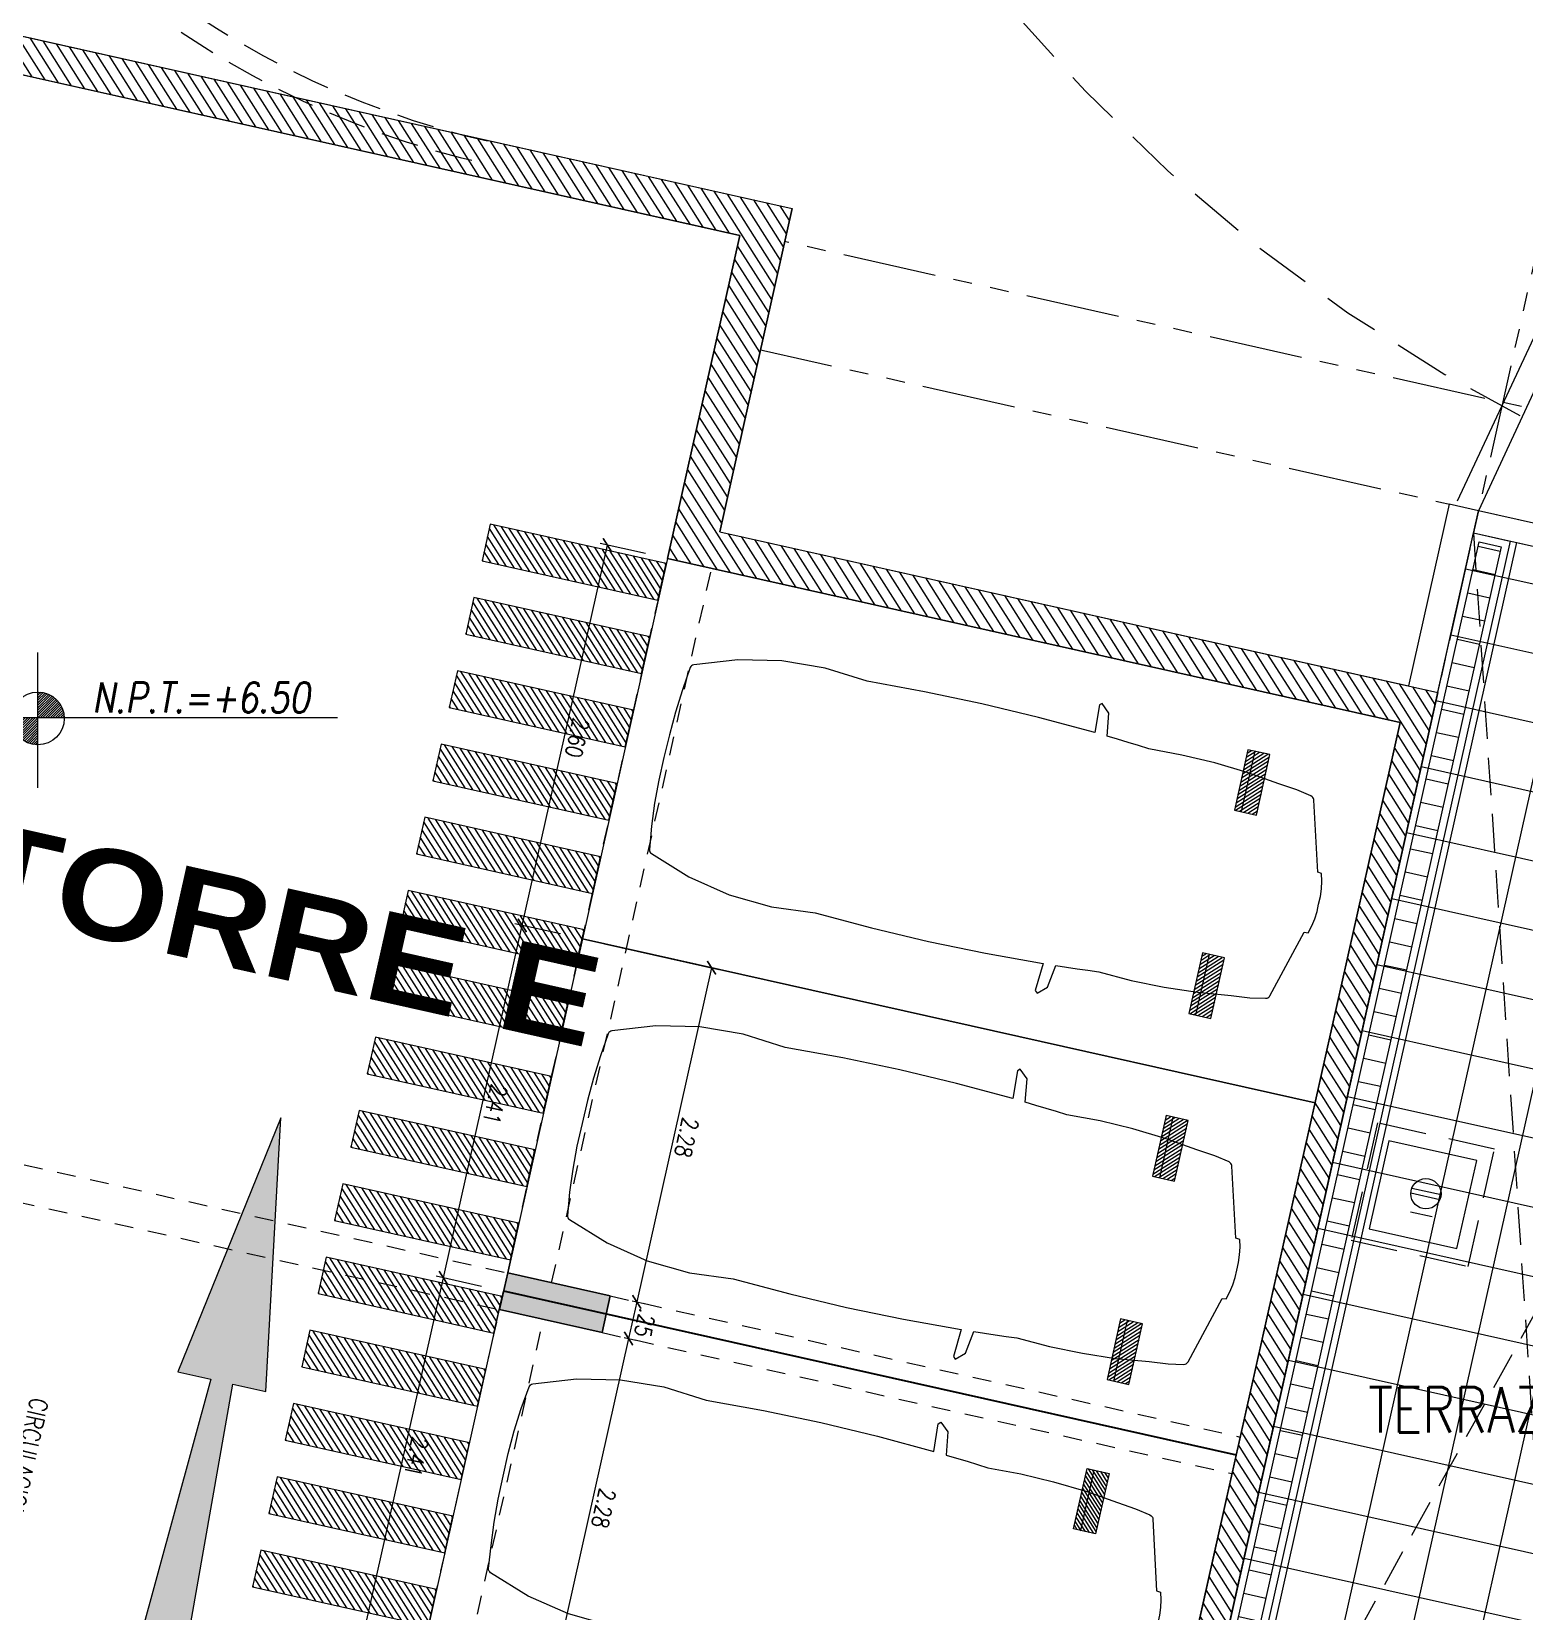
# Model space of a CAD drawing. Header units: millimetres. Extents: x 2471 to 2909, y 1327 to 1568.
# Drawn here: x 2614.51 to 2624.46, y 1508.15 to 1518.67 of the extents above; entities that cross this region are included whole.
import ezdxf
from ezdxf.enums import TextEntityAlignment as Align
from ezdxf.xclip import XClip

# ---------------------------------------------------------------- set-up
doc = ezdxf.new("R2010")
doc.units = ezdxf.units.MM
doc.header["$XCLIPFRAME"] = 2
doc.set_wipeout_variables(frame=1)
for name, pattern in [('ACAD_ISO07W100', [3, 0, -3]), ('CONTINUO', [0]), ('HIDDEN', [0.375, 0.25, -0.125]), ('HIDDEN2', [0.1875, 0.125, -0.0625]), ('PHANTOM', [2.5, 1.25, -0.25, 0.25, -0.25, 0.25, -0.25])]:
    doc.linetypes.add(name, pattern=pattern)
doc.layers.get('0').update_dxf_attribs({"color": 251, "lineweight": 9})
doc.layers.get('DEFPOINTS').update_dxf_attribs({"color": 251, "lineweight": 9})
for name, color, linetype, lineweight in [('A-COTAS INT', 251, 'Continuous', 13), ('A-EJES', 251, 'PHANTOM', 13), ('A-EST PLACAS', 251, 'Continuous', 13), ('A-ESTRUCTURA-HATCH', 251, 'Continuous', 13), ('A-ESTRUCTURA-MUROS', 251, 'Continuous', 13), ('A-ESTRUCTURA-VIGAS', 251, 'HIDDEN2', 13), ('A-HATCH', 251, 'Continuous', 13), ('A-MOBILIARIO', 251, 'Continuous', 13), ('A-MURO ALTO', 251, 'Continuous', 13), ('A-MURO BAJO', 251, 'Continuous', 13), ('A-MUROS', 251, 'Continuous', 13), ('A-PROYECCIONES', 251, 'HIDDEN', 13), ('A_50_TextoAmbiente', 251, 'Continuous', 13), ('A_50_TextoIndicaciones', 251, 'Continuous', 13), ('A_50_TextoSubtitulos', 251, 'Continuous', 13), ('CIRCULACION PEATONAL', 251, 'Continuous', 13), ('Cotas', 251, 'Continuous', 13)]:
    doc.layers.add(name, color=color, linetype=linetype, lineweight=lineweight)
doc.styles.add('R100-200', font='romans.shx', dxfattribs={"width": 0.8, "height": 0.3})
doc.styles.add('R140-200', font='ariblk.ttf', dxfattribs={"height": 0.5})
doc.styles.add('R80', font='romans.shx', dxfattribs={"width": 0.8, "oblique": 15, "height": 0.1})
doc.styles.add('R80-200', font='romans.shx', dxfattribs={"width": 0.8, "oblique": 10, "height": 0.2})
doc.styles.add('ROMANS', font='romans.shx', dxfattribs={"width": 0.8})
doc.dimstyles.new('COTA-75-I', dxfattribs={"dimtxt": 0.11, "dimasz": 0.075, "dimexe": 0.05, "dimexo": 0.15, "dimgap": 0.03, "dimtad": 1, "dimzin": 4, "dimdsep": 46, "dimtxsty": 'ROMANS', "dimblk": 'ARCHTICK', "dimcen": 0.09, "dimclrd": 7, "dimclre": 7, "dimclrt": 2, "dimadec": 0, "dimazin": 0, "dimtfac": 1.2, "dimtix": 1, "dimtmove": 2, "dimatfit": 3, "dimfxl": 0.05, "dimtolj": 1, "dimtzin": 4, "dimarcsym": 0})
pattern_1 = [(135, (197.29044, 7.665617), (-0.0141421356, -0.0141421356), [])]
pattern_2 = [(135, (197.38544, 7.665617), (-0.0141421356, -0.0141421356), [])]
pattern_3 = [(135, (197.28794, 7.665617), (-0.0141421356, -0.0141421356), [])]

# ---------------------------------------------------------------- blocks, each defined once
blk = doc.blocks.new('A$C64a6e5d1')
at = {"layer": 'A-EJES', "ltscale": 0.5}
for p, q in [((50.399, 147.057, 0), (46.524, 129.745, 0)), ((67.831, 133.932), (27.501, 142.96, 0)), ((67.139, 133.328, 0), (27.843, 142.125, 0))]:
    blk.add_line(p, q, dxfattribs=at)
blk = doc.blocks.new('EST P1')
at = {"layer": 'A-ESTRUCTURA-HATCH'}
h = blk.add_hatch(dxfattribs=at)
h.set_pattern_fill('ANSI31', color=256, scale=0.02)
h.set_pattern_definition([(45, (-226392.07709, -8188203.05961), (-0.04490128060535, 0.04490128060535), [])])
h.paths.add_polyline_path([(-3.61, 5.05), (-3.61, 4.85), (-44.785, 4.85), (-44.785, -0.15), (-46.99, -0.15), (-46.99, -11.15), (-3.61, -11.15), (-3.61, -11.4), (-47.24, -11.4), (-47.24, 0.15), (-45.035, 0.15), (-45.035, 5.05)])
h.paths.add_polyline_path([(5.876, 4.85), (5.876, 5.05), (35.53, 5.05), (35.53, 4.85)])
h.paths.add_polyline_path([(47.915, 5.05), (35.58, 5.05), (35.58, 4.85), (47.915, 4.85)])
h.paths.add_polyline_path([(51.865, 4.85), (53.376, 4.85), (53.376, 5.05), (51.865, 5.05)])
edge = h.paths.add_edge_path()
edge.add_arc((63.301, -0.15), 9.7, 360, 540)
edge.add_line((53.601, -0.15), (53.801, -0.15))
edge.add_arc((63.301, -0.15), 9.5, 0.9047, 180, ccw=False)
edge.add_line((72.799, 0), (70.351, 0))
edge.add_line((70.351, 0), (70.351, -0.15))
edge.add_line((70.351, -0.15), (73.001, -0.15))
edge = h.paths.add_edge_path()
edge.add_arc((63.301, -0.15), 3.3, 0.0009, 49.9947)
edge.add_line((65.422, 2.378), (65.422, -0.15))
edge.add_line((65.422, -0.15), (65.272, -0.15))
edge.add_line((65.272, -0.15), (65.272, 2.496))
edge.add_arc((63.301, -0.15), 3.3, 53.3166, 180)
edge.add_line((60.001, -0.15), (59.801, -0.15))
edge.add_arc((63.301, -0.15), 3.5, 2.4574, 179.9999, ccw=False)
edge.add_line((66.797, 0), (69.451, 0))
edge.add_line((69.451, 0), (69.451, -0.15))
edge.add_line((69.451, -0.15), (66.601, -0.15))
h.paths.add_polyline_path([(-3.56, -11.15), (35.53, -11.15), (35.53, -11.4), (-3.56, -11.4)])
h.paths.add_polyline_path([(35.58, -11.15), (71.88, -11.15), (71.88, -11.4), (35.58, -11.4)])
blk = doc.blocks.new('EST P2')
at = {"layer": 'A-ESTRUCTURA-HATCH'}
h = blk.add_hatch(dxfattribs=at)
h.set_pattern_fill('ANSI31', color=256, scale=0.02)
h.set_pattern_definition([(45, (-226392.07709, -8188163.05961), (-0.04490128060535, 0.04490128060535), [])])
h.paths.add_polyline_path([(-3.61, 5.05), (-3.61, 4.85), (-44.785, 4.85), (-44.785, -0.15), (-46.99, -0.15), (-46.99, -11.15), (-3.61, -11.15), (-3.61, -11.4), (-47.24, -11.4), (-47.24, 0.15), (-45.035, 0.15), (-45.035, 5.05)])
h.paths.add_polyline_path([(5.876, 4.85), (5.876, 5.05), (35.53, 5.05), (35.53, 4.85)])
h.paths.add_polyline_path([(35.58, -11.15), (71.88, -11.15), (71.88, -11.4), (35.58, -11.4)])
h.paths.add_polyline_path([(-3.56, -11.15), (35.53, -11.15), (35.53, -11.4), (-3.56, -11.4)])
edge = h.paths.add_edge_path()
edge.add_arc((63.301, -0.15), 9.7, 360, 540)
edge.add_line((53.601, -0.15), (53.801, -0.15))
edge.add_arc((63.301, -0.15), 9.5, 0, 180, ccw=False)
edge.add_line((72.801, -0.15), (73.001, -0.15))
h.paths.add_polyline_path([(47.915, 5.05), (35.58, 5.05), (35.58, 4.85), (47.915, 4.85)])
edge = h.paths.add_edge_path()
edge.add_arc((63.301, -0.15), 3.3, 0.0011, 49.9945)
edge.add_line((65.422, 2.378), (65.422, -0.15))
edge.add_line((65.422, -0.15), (65.272, -0.15))
edge.add_line((65.272, -0.15), (65.272, 2.496))
edge.add_arc((63.301, -0.15), 3.3, 53.3155, 179.9999)
edge.add_line((60.001, -0.15), (59.801, -0.15))
edge.add_arc((63.301, -0.15), 3.5, 0.001, 179.9999, ccw=False)
edge.add_line((66.801, -0.15), (66.601, -0.15))
edge.add_line((66.601, -0.15), (66.601, -0.15))
h.paths.add_polyline_path([(51.865, 4.85), (53.376, 4.85), (53.376, 5.05), (51.865, 5.05)])
h = blk.add_hatch(color=256, dxfattribs=at)
h.dxf.hatch_style = 1
h.paths.add_polyline_path([(1.925, -0.151), (-0.175, -0.151), (-0.175, 4.85), (-3.56, 4.85), (-3.56, 5.05), (3.775, 5.05), (3.775, 3.2), (3.625, 3.2), (3.625, 4.85), (-0.025, 4.85), (-0.025, 2.2), (3.775, 2.2), (3.775, 2.05), (-0.025, 2.05), (-0.025, 0), (1.925, 0)])
h.paths.add_polyline_path([(51.865, 5.05), (47.915, 5.05), (47.915, -0.15), (50.25, -0.15), (50.25, 0), (48.065, 0), (48.065, 2.05), (50.015, 2.05), (50.015, 2.2), (48.065, 2.2), (48.065, 4.85), (51.715, 4.85), (51.715, 1.9), (51.865, 1.9)])
h.paths.add_polyline_path([(71.63, -6.15), (71.88, -6.15), (71.88, -6.85), (71.63, -6.85)])
h.paths.add_polyline_path([(64.42, -6.15), (64.67, -6.15), (64.67, -6.85), (64.42, -6.85)])
h.paths.add_polyline_path([(57.21, -6.15), (57.46, -6.15), (57.46, -6.85), (57.21, -6.85)])
h.paths.add_polyline_path([(50, -6.15), (50.25, -6.15), (50.25, -6.85), (50, -6.85)])
h.paths.add_polyline_path([(42.79, -6.15), (43.04, -6.15), (43.04, -6.85), (42.79, -6.85)])
h.paths.add_polyline_path([(42.79, 0.55), (43.04, 0.55), (43.04, -0.15), (42.79, -0.15)])
h.paths.add_polyline_path([(35.58, -6.15), (35.83, -6.15), (35.83, -6.85), (35.58, -6.85)])
h.paths.add_polyline_path([(35.58, 0.55), (35.83, 0.55), (35.83, -0.15), (35.58, -0.15)])
h.paths.add_polyline_path([(35.28, -6.15), (35.53, -6.15), (35.53, -6.85), (35.28, -6.85)])
h.paths.add_polyline_path([(35.28, 0.55), (35.53, 0.55), (35.53, -0.15), (35.28, -0.15)])
h.paths.add_polyline_path([(30.28, -6.15), (30.53, -6.15), (30.53, -6.85), (30.28, -6.85)])
h.paths.add_polyline_path([(30.28, 0.55), (30.53, 0.55), (30.53, -0.15), (30.28, -0.15)])
h.paths.add_polyline_path([(23.07, -6.15), (23.32, -6.15), (23.32, -6.85), (23.07, -6.85)])
h.paths.add_polyline_path([(23.07, 0.55), (23.32, 0.55), (23.32, -0.15), (23.07, -0.15)])
h.paths.add_polyline_path([(18.07, -6.15), (18.32, -6.15), (18.32, -6.85), (18.07, -6.85)])
h.paths.add_polyline_path([(18.07, 0.55), (18.32, 0.55), (18.32, -0.15), (18.07, -0.15)])
h.paths.add_polyline_path([(10.86, -6.15), (11.11, -6.15), (11.11, -6.85), (10.86, -6.85)])
h.paths.add_polyline_path([(10.86, 0.55), (11.11, 0.55), (11.11, -0.15), (10.86, -0.15)])
h.paths.add_polyline_path([(3.65, -6.15), (3.9, -6.15), (3.9, -6.85), (3.65, -6.85)])
h.paths.add_polyline_path([(3.626, 0.55), (3.9, 0.55), (3.9, -0.15), (3.626, -0.15)])
h.paths.add_polyline_path([(-3.56, -6.15), (-3.31, -6.15), (-3.31, -6.85), (-3.56, -6.85)])
h.paths.add_polyline_path([(-3.56, 0.55), (-3.31, 0.55), (-3.31, -0.15), (-3.56, -0.15)])
h.paths.add_polyline_path([(-3.86, -6.15), (-3.61, -6.15), (-3.61, -6.85), (-3.86, -6.85)])
h.paths.add_polyline_path([(-3.86, 0.55), (-3.61, 0.55), (-3.61, -0.15), (-3.86, -0.15)])
h.paths.add_polyline_path([(-11.07, -6.15), (-10.82, -6.15), (-10.82, -6.85), (-11.07, -6.85)])
h.paths.add_polyline_path([(-11.07, 0.55), (-10.82, 0.55), (-10.82, -0.15), (-11.07, -0.15)])
h.paths.add_polyline_path([(-18.28, -6.15), (-18.03, -6.15), (-18.03, -6.85), (-18.28, -6.85)])
h.paths.add_polyline_path([(-18.28, 0.55), (-18.03, 0.55), (-18.03, -0.15), (-18.28, -0.15)])
h.paths.add_polyline_path([(-25.49, -6.15), (-25.24, -6.15), (-25.24, -6.85), (-25.49, -6.85)])
h.paths.add_polyline_path([(-25.49, 0.55), (-25.24, 0.55), (-25.24, -0.15), (-25.49, -0.15)])
h.paths.add_polyline_path([(-32.7, -6.15), (-32.45, -6.15), (-32.45, -6.85), (-32.7, -6.85)])
h.paths.add_polyline_path([(-32.7, 0.55), (-32.45, 0.55), (-32.45, -0.15), (-32.7, -0.15)])
h.paths.add_polyline_path([(-39.91, -6.15), (-39.66, -6.15), (-39.66, -6.85), (-39.91, -6.85)])
h.paths.add_polyline_path([(-39.91, 0.55), (-39.66, 0.55), (-39.66, -0.15), (-39.91, -0.15)])
at = {"layer": 'A-EST PLACAS'}
blk.add_lwpolyline([(-39.91, 0.55), (-39.66, 0.55), (-39.66, -0.15), (-39.91, -0.15)], close=True, dxfattribs=at)
at = {"layer": 'A-ESTRUCTURA-MUROS'}
blk.add_lwpolyline([(-3.61, 5.05), (-3.61, 4.85), (-44.785, 4.85), (-44.785, -0.15), (-46.99, -0.15), (-46.99, -11.15), (-3.61, -11.15), (-3.61, -11.4), (-47.24, -11.4), (-47.24, 0.15), (-45.035, 0.15), (-45.035, 5.05)], close=True, dxfattribs=at)
at = {"layer": 'A-ESTRUCTURA-VIGAS'}
for points in [[(-39.91, 0.55), (-39.91, 4.85)], [(-39.66, 0.55), (-39.66, 4.85)], [(-39.91, 0.15), (-44.785, 0.15)], [(-32.7, 0.15), (-39.66, 0.15)], [(-39.91, -0.15), (-44.785, -0.15)], [(-39.91, -6.15), (-39.91, -0.15)], [(-39.66, -6.15), (-39.66, -0.15)], [(-32.7, -0.15), (-39.66, -0.15)]]:
    blk.add_lwpolyline(points, dxfattribs=at)
blk.add_lwpolyline([(-46.99, -0.15), (-46.99, -0.15)], close=True, dxfattribs=at)
blk = doc.blocks.new('*U264')
at = {"layer": 'CIRCULACION PEATONAL'}
h = blk.add_hatch(dxfattribs=at)
h.set_pattern_fill('ANSI31', color=256, scale=0.3)
h.set_pattern_definition([(45, (98.750368, 0), (-0.0265165, 0.0265165), [])])
h.paths.add_polyline_path([(99.047, 0.228), (98.797, 0.228), (98.797, -0.972), (99.047, -0.972)])
h = blk.add_hatch(dxfattribs=at)
h.set_pattern_fill('ANSI31', color=256, scale=0.3)
h.set_pattern_definition([(45, (99.250368, 0), (-0.0265165, 0.0265165), [])])
h.paths.add_polyline_path([(99.547, 0.228), (99.297, 0.228), (99.297, -0.972), (99.547, -0.972)])
h = blk.add_hatch(dxfattribs=at)
h.set_pattern_fill('ANSI31', color=256, scale=0.3)
h.set_pattern_definition([(45, (99.750368, 0), (-0.0265165, 0.0265165), [])])
h.paths.add_polyline_path([(100.047, 0.228), (99.797, 0.228), (99.797, -0.972), (100.047, -0.972)])
h = blk.add_hatch(dxfattribs=at)
h.set_pattern_fill('ANSI31', color=256, scale=0.3)
h.set_pattern_definition([(45, (100.250368, 0), (-0.0265165, 0.0265165), [])])
h.paths.add_polyline_path([(100.547, 0.228), (100.297, 0.228), (100.297, -0.972), (100.547, -0.972)])
h = blk.add_hatch(dxfattribs=at)
h.set_pattern_fill('ANSI31', color=256, scale=0.3)
h.set_pattern_definition([(45, (100.750368, 0), (-0.0265165, 0.0265165), [])])
h.paths.add_polyline_path([(101.047, 0.228), (100.797, 0.228), (100.797, -0.972), (101.047, -0.972)])
h = blk.add_hatch(dxfattribs=at)
h.set_pattern_fill('ANSI31', color=256, scale=0.3)
h.set_pattern_definition([(45, (101.250368, 0), (-0.0265165, 0.0265165), [])])
h.paths.add_polyline_path([(101.547, 0.228), (101.297, 0.228), (101.297, -0.972), (101.547, -0.972)])
h = blk.add_hatch(dxfattribs=at)
h.set_pattern_fill('ANSI31', color=256, scale=0.3)
h.set_pattern_definition([(45, (101.750368, 0), (-0.0265165, 0.0265165), [])])
h.paths.add_polyline_path([(102.047, 0.228), (101.797, 0.228), (101.797, -0.972), (102.047, -0.972)])
h = blk.add_hatch(dxfattribs=at)
h.set_pattern_fill('ANSI31', color=256, scale=0.3)
h.set_pattern_definition([(45, (102.250368, 0), (-0.0265165, 0.0265165), [])])
h.paths.add_polyline_path([(102.547, 0.228), (102.297, 0.228), (102.297, -0.972), (102.547, -0.972)])
h = blk.add_hatch(dxfattribs=at)
h.set_pattern_fill('ANSI31', color=256, scale=0.3)
h.set_pattern_definition([(45, (102.750368, 0), (-0.0265165, 0.0265165), [])])
h.paths.add_polyline_path([(103.047, 0.228), (102.797, 0.228), (102.797, -0.972), (103.047, -0.972)])
h = blk.add_hatch(dxfattribs=at)
h.set_pattern_fill('ANSI31', color=256, scale=0.3)
h.set_pattern_definition([(45, (103.250368, 0), (-0.0265165, 0.0265165), [])])
h.paths.add_polyline_path([(103.547, 0.228), (103.297, 0.228), (103.297, -0.972), (103.547, -0.972)])
h = blk.add_hatch(dxfattribs=at)
h.set_pattern_fill('ANSI31', color=256, scale=0.3)
h.set_pattern_definition([(45, (103.750368, 0), (-0.0265165, 0.0265165), [])])
h.paths.add_polyline_path([(104.047, 0.228), (103.797, 0.228), (103.797, -0.972), (104.047, -0.972)])
h = blk.add_hatch(dxfattribs=at)
h.set_pattern_fill('ANSI31', color=256, scale=0.3)
h.set_pattern_definition([(45, (104.250368, 0), (-0.0265165, 0.0265165), [])])
h.paths.add_polyline_path([(104.547, 0.228), (104.297, 0.228), (104.297, -0.972), (104.547, -0.972)])
h = blk.add_hatch(dxfattribs=at)
h.set_pattern_fill('ANSI31', color=256, scale=0.3)
h.set_pattern_definition([(45, (104.750368, 0), (-0.0265165, 0.0265165), [])])
h.paths.add_polyline_path([(105.047, 0.228), (104.797, 0.228), (104.797, -0.972), (105.047, -0.972)])
h = blk.add_hatch(dxfattribs=at)
h.set_pattern_fill('ANSI31', color=256, scale=0.3)
h.set_pattern_definition([(45, (105.250368, 0), (-0.0265165, 0.0265165), [])])
h.paths.add_polyline_path([(105.547, 0.228), (105.297, 0.228), (105.297, -0.972), (105.547, -0.972)])
h = blk.add_hatch(dxfattribs=at)
h.set_pattern_fill('ANSI31', color=256, scale=0.3)
h.set_pattern_definition([(45, (105.750368, 0), (-0.0265165, 0.0265165), [])])
h.paths.add_polyline_path([(106.047, 0.228), (105.797, 0.228), (105.797, -0.972), (106.047, -0.972)])
for points in [[(98.797, -0.972), (99.047, -0.972), (99.047, 0.228), (98.797, 0.228)], [(99.297, -0.972), (99.547, -0.972), (99.547, 0.228), (99.297, 0.228)], [(99.797, -0.972), (100.047, -0.972), (100.047, 0.228), (99.797, 0.228)], [(100.297, -0.972), (100.547, -0.972), (100.547, 0.228), (100.297, 0.228)], [(100.797, -0.972), (101.047, -0.972), (101.047, 0.228), (100.797, 0.228)], [(101.297, -0.972), (101.547, -0.972), (101.547, 0.228), (101.297, 0.228)], [(101.797, -0.972), (102.047, -0.972), (102.047, 0.228), (101.797, 0.228)], [(102.297, -0.972), (102.547, -0.972), (102.547, 0.228), (102.297, 0.228)], [(102.797, -0.972), (103.047, -0.972), (103.047, 0.228), (102.797, 0.228)], [(103.297, -0.972), (103.547, -0.972), (103.547, 0.228), (103.297, 0.228)], [(103.797, -0.972), (104.047, -0.972), (104.047, 0.228), (103.797, 0.228)], [(104.297, -0.972), (104.547, -0.972), (104.547, 0.228), (104.297, 0.228)], [(104.797, -0.972), (105.047, -0.972), (105.047, 0.228), (104.797, 0.228)], [(105.297, -0.972), (105.547, -0.972), (105.547, 0.228), (105.297, 0.228)], [(105.797, -0.972), (106.047, -0.972), (106.047, 0.228), (105.797, 0.228)]]:
    blk.add_lwpolyline(points, close=True, dxfattribs=at)
blk = doc.blocks.new('*U847')
at = {"ltscale": 0.5}
h = blk.add_hatch(dxfattribs=at)
h.set_pattern_fill('_USER', color=41, scale=0.02, angle=135, style=0, pattern_type=0)
h.set_pattern_definition(pattern_1)
h.paths.add_polyline_path([(0.302, 4.05), (0.715, 4.05), (0.715, 4.2), (0.302, 4.2)])
edge = h.paths.add_edge_path(flags=17)
edge.add_line((0.302, 4.097), (0.715, 4.097))
h = blk.add_hatch(dxfattribs=at)
h.set_pattern_fill('_USER', color=41, scale=0.02, angle=135, style=0, pattern_type=0)
h.set_pattern_definition(pattern_1)
h.paths.add_polyline_path([(2.102, 4.05), (1.69, 4.05), (1.69, 4.2), (2.102, 4.2)])
edge = h.paths.add_edge_path(flags=17)
edge.add_line((2.102, 4.097), (1.69, 4.097))
at = {"color": 7, "ltscale": 0.5}
for p, q in [((0.302, 4.097), (0.715, 4.097)), ((2.102, 4.097), (1.69, 4.097))]:
    blk.add_line(p, q, dxfattribs=at)
at = {"ltscale": 0.5}
blk.add_lwpolyline([(0, 0), (2.405, 0), (2.405, 5), (0, 5)], close=True, dxfattribs=at)
at = {"color": 7, "ltscale": 0.5}
blk.add_lwpolyline([(1.99, 3.029), (2.177, 3.018), (2.191, 3.033), (2.138, 3.092), (1.985, 3.115, 0.005253), (1.963, 3.403, 0.053235), (1.925, 4.298), (1.912, 4.424), (1.893, 4.525), (1.889, 4.535, 0.218656), (1.87, 4.551), (1.408, 4.68), (1.405, 4.708, 0.091554), (1.203, 4.734, 0.09162), (1, 4.709), (0.997, 4.682), (0.535, 4.552, 0.218656), (0.516, 4.536), (0.512, 4.527), (0.493, 4.425), (0.48, 4.3, 0.053235), (0.442, 3.404, 0.005253), (0.42, 3.116), (0.267, 3.093), (0.214, 3.034), (0.228, 3.019), (0.415, 3.03, 0.028265), (0.412, 1.476, 0.139924), (0.557, 0.325, 0.272148), (0.581, 0.306, 0.035353), (1.203, 0.266, 0.045639), (1.822, 0.305, 0.272148), (1.846, 0.324, 0.139889), (1.993, 1.475, 0.028265)], format="xyb", close=True, dxfattribs=at)
for points in [[(0.302, 4.2), (0.302, 4.05), (0.715, 4.05), (0.715, 4.2)], [(1.69, 4.2), (1.69, 4.05), (2.102, 4.05), (2.102, 4.2)]]:
    blk.add_lwpolyline(points, close=True, dxfattribs=at)
blk = doc.blocks.new('*U312')
at = {"ltscale": 0.5}
h = blk.add_hatch(dxfattribs=at)
h.set_pattern_fill('_USER', color=41, scale=0.02, angle=135, style=0, pattern_type=0)
h.set_pattern_definition(pattern_2)
h.paths.add_polyline_path([(0.398, 4.05), (0.81, 4.05), (0.81, 4.2), (0.398, 4.2)])
edge = h.paths.add_edge_path(flags=17)
edge.add_line((0.398, 4.097), (0.81, 4.097))
h = blk.add_hatch(dxfattribs=at)
h.set_pattern_fill('_USER', color=41, scale=0.02, angle=135, style=0, pattern_type=0)
h.set_pattern_definition(pattern_2)
h.paths.add_polyline_path([(2.198, 4.05), (1.785, 4.05), (1.785, 4.2), (2.198, 4.2)])
edge = h.paths.add_edge_path(flags=17)
edge.add_line((2.198, 4.097), (1.785, 4.097))
at = {"color": 7, "ltscale": 0.5}
for p, q in [((0.398, 4.097), (0.81, 4.097)), ((2.198, 4.097), (1.785, 4.097))]:
    blk.add_line(p, q, dxfattribs=at)
at = {"ltscale": 0.5}
blk.add_lwpolyline([(0, 0), (2.595, 0), (2.595, 5), (0, 5)], close=True, dxfattribs=at)
at = {"color": 7, "ltscale": 0.5}
blk.add_lwpolyline([(2.085, 3.029), (2.272, 3.018), (2.286, 3.033), (2.233, 3.092), (2.08, 3.115, 0.005253), (2.058, 3.403, 0.053235), (2.02, 4.298), (2.007, 4.424), (1.988, 4.525), (1.984, 4.535, 0.218656), (1.965, 4.551), (1.503, 4.68), (1.5, 4.708, 0.091554), (1.298, 4.734, 0.09162), (1.095, 4.709), (1.092, 4.682), (0.63, 4.552, 0.218656), (0.611, 4.536), (0.607, 4.527), (0.588, 4.425), (0.575, 4.3, 0.053235), (0.537, 3.404, 0.005253), (0.515, 3.116), (0.362, 3.093), (0.309, 3.034), (0.323, 3.019), (0.51, 3.03, 0.028265), (0.507, 1.476, 0.139924), (0.652, 0.325, 0.272148), (0.676, 0.306, 0.035353), (1.298, 0.266, 0.045639), (1.917, 0.305, 0.272148), (1.941, 0.324, 0.139889), (2.088, 1.475, 0.028265)], format="xyb", close=True, dxfattribs=at)
for points in [[(0.398, 4.2), (0.398, 4.05), (0.81, 4.05), (0.81, 4.2)], [(1.785, 4.2), (1.785, 4.05), (2.198, 4.05), (2.198, 4.2)]]:
    blk.add_lwpolyline(points, close=True, dxfattribs=at)
blk = doc.blocks.new('*U313')
at = {"ltscale": 0.5}
h = blk.add_hatch(dxfattribs=at)
h.set_pattern_fill('_USER', color=41, scale=0.02, angle=135, style=0, pattern_type=0)
h.set_pattern_definition(pattern_3)
h.paths.add_polyline_path([(0.3, 4.05), (0.713, 4.05), (0.713, 4.2), (0.3, 4.2)])
edge = h.paths.add_edge_path(flags=17)
edge.add_line((0.3, 4.097), (0.713, 4.097))
h = blk.add_hatch(dxfattribs=at)
h.set_pattern_fill('_USER', color=41, scale=0.02, angle=135, style=0, pattern_type=0)
h.set_pattern_definition(pattern_3)
h.paths.add_polyline_path([(2.1, 4.05), (1.687, 4.05), (1.687, 4.2), (2.1, 4.2)])
edge = h.paths.add_edge_path(flags=17)
edge.add_line((2.1, 4.097), (1.687, 4.097))
at = {"color": 7, "ltscale": 0.5}
for p, q in [((0.3, 4.097), (0.713, 4.097)), ((2.1, 4.097), (1.687, 4.097))]:
    blk.add_line(p, q, dxfattribs=at)
at = {"ltscale": 0.5}
blk.add_lwpolyline([(0, 0), (2.4, 0), (2.4, 5), (0, 5)], close=True, dxfattribs=at)
at = {"color": 7, "ltscale": 0.5}
blk.add_lwpolyline([(1.988, 3.029), (2.175, 3.018), (2.189, 3.033), (2.136, 3.092), (1.982, 3.115, 0.005253), (1.961, 3.403, 0.053235), (1.923, 4.298), (1.91, 4.424), (1.891, 4.525), (1.886, 4.535, 0.218656), (1.867, 4.551), (1.406, 4.68), (1.402, 4.708, 0.091554), (1.2, 4.734, 0.09162), (0.998, 4.709), (0.994, 4.682), (0.533, 4.552, 0.218656), (0.514, 4.536), (0.509, 4.527), (0.49, 4.425), (0.477, 4.3, 0.053235), (0.439, 3.404, 0.005253), (0.418, 3.116), (0.264, 3.093), (0.211, 3.034), (0.225, 3.019), (0.412, 3.03, 0.028265), (0.41, 1.476, 0.139924), (0.555, 0.325, 0.272148), (0.579, 0.306, 0.035353), (1.2, 0.266, 0.045639), (1.819, 0.305, 0.272148), (1.843, 0.324, 0.139889), (1.99, 1.475, 0.028265)], format="xyb", close=True, dxfattribs=at)
for points in [[(0.3, 4.2), (0.3, 4.05), (0.713, 4.05), (0.713, 4.2)], [(1.687, 4.2), (1.687, 4.05), (2.1, 4.05), (2.1, 4.2)]]:
    blk.add_lwpolyline(points, close=True, dxfattribs=at)
blk = doc.blocks.new('_ArchTick')
at = {"color": 0, "linetype": 'ByBlock', "const_width": 0.15}
blk.add_lwpolyline([(-0.5, -0.5), (0.5, 0.5)], dxfattribs=at)
blk = doc.blocks.new('*D478')
at = {"layer": 'Cotas', "color": 7, "lineweight": -2, "transparency": 16777216}
for p, q in [((-12.699, 13.332), (-12.699, 13.021)), ((-10.294, 13.332), (-10.294, 13.021)), ((-10.294, 13.071), (-12.699, 13.071))]:
    blk.add_line(p, q, dxfattribs=at)
at = {"layer": 'DEFPOINTS', "color": 0, "transparency": 16777216}
for p in [(-12.699, 13.482), (-10.294, 13.482), (-12.699, 13.071)]:
    blk.add_point(p, dxfattribs=at)
at = {"layer": 'Cotas', "color": 7, "lineweight": -2, "transparency": 16777216, "xscale": 0.075, "yscale": 0.075, "zscale": 0.075, "rotation": 180}
blk.add_blockref('_ArchTick', (-12.699, 13.071), dxfattribs=at)
at = {"layer": 'Cotas', "color": 7, "lineweight": -2, "transparency": 16777216, "xscale": 0.075, "yscale": 0.075, "zscale": 0.075}
blk.add_blockref('_ArchTick', (-10.294, 13.071), dxfattribs=at)
at = {"layer": 'Cotas', "color": 2, "transparency": 16777216, "insert": (-11.497, 13.156), "char_height": 0.11, "attachment_point": 5, "style": 'ROMANS'}
blk.add_mtext('\\A1;2.41', dxfattribs=at)
blk = doc.blocks.new('*D479')
at = {"layer": 'Cotas', "color": 7, "lineweight": -2, "transparency": 16777216}
for p, q in [((-15.104, 13.332), (-15.104, 13.021)), ((-12.699, 13.332), (-12.699, 13.021)), ((-12.699, 13.071), (-15.104, 13.071))]:
    blk.add_line(p, q, dxfattribs=at)
at = {"layer": 'DEFPOINTS', "color": 0, "transparency": 16777216}
for p in [(-15.104, 13.482), (-12.699, 13.482), (-15.104, 13.071)]:
    blk.add_point(p, dxfattribs=at)
at = {"layer": 'Cotas', "color": 7, "lineweight": -2, "transparency": 16777216, "xscale": 0.075, "yscale": 0.075, "zscale": 0.075, "rotation": 180}
blk.add_blockref('_ArchTick', (-15.104, 13.071), dxfattribs=at)
at = {"layer": 'Cotas', "color": 7, "lineweight": -2, "transparency": 16777216, "xscale": 0.075, "yscale": 0.075, "zscale": 0.075}
blk.add_blockref('_ArchTick', (-12.699, 13.071), dxfattribs=at)
at = {"layer": 'Cotas', "color": 2, "transparency": 16777216, "insert": (-13.902, 13.156), "char_height": 0.11, "attachment_point": 5, "style": 'ROMANS'}
blk.add_mtext('\\A1;2.41', dxfattribs=at)
blk = doc.blocks.new('*D480')
at = {"layer": 'Cotas', "color": 7, "lineweight": -2, "transparency": 16777216}
for p, q in [((-17.699, 13.332), (-17.699, 13.021)), ((-15.104, 13.332), (-15.104, 13.021)), ((-15.104, 13.071), (-17.699, 13.071))]:
    blk.add_line(p, q, dxfattribs=at)
at = {"layer": 'DEFPOINTS', "color": 0, "transparency": 16777216}
for p in [(-17.699, 13.482), (-15.104, 13.482), (-17.699, 13.071)]:
    blk.add_point(p, dxfattribs=at)
at = {"layer": 'Cotas', "color": 7, "lineweight": -2, "transparency": 16777216, "xscale": 0.075, "yscale": 0.075, "zscale": 0.075, "rotation": 180}
blk.add_blockref('_ArchTick', (-17.699, 13.071), dxfattribs=at)
at = {"layer": 'Cotas', "color": 7, "lineweight": -2, "transparency": 16777216, "xscale": 0.075, "yscale": 0.075, "zscale": 0.075}
blk.add_blockref('_ArchTick', (-15.104, 13.071), dxfattribs=at)
at = {"layer": 'Cotas', "color": 2, "transparency": 16777216, "insert": (-16.402, 13.156), "char_height": 0.11, "attachment_point": 5, "style": 'ROMANS'}
blk.add_mtext('\\A1;2.60', dxfattribs=at)
blk = doc.blocks.new('*D481')
at = {"layer": 'Cotas', "color": 7, "lineweight": -2, "transparency": 16777216}
for p, q in [((-15.104, 13.632), (-15.104, 14.413)), ((-12.824, 14.332), (-12.824, 14.413)), ((-15.104, 14.363), (-12.824, 14.363))]:
    blk.add_line(p, q, dxfattribs=at)
at = {"layer": 'DEFPOINTS', "color": 0, "transparency": 16777216}
for p in [(-12.824, 14.363), (-12.824, 14.182), (-15.104, 13.482)]:
    blk.add_point(p, dxfattribs=at)
at = {"layer": 'Cotas', "color": 7, "lineweight": -2, "transparency": 16777216, "xscale": 0.075, "yscale": 0.075, "zscale": 0.075, "rotation": 180}
blk.add_blockref('_ArchTick', (-15.104, 14.363), dxfattribs=at)
at = {"layer": 'Cotas', "color": 7, "lineweight": -2, "transparency": 16777216, "xscale": 0.075, "yscale": 0.075, "zscale": 0.075}
blk.add_blockref('_ArchTick', (-12.824, 14.363), dxfattribs=at)
at = {"layer": 'Cotas', "color": 2, "transparency": 16777216, "insert": (-13.964, 14.448), "char_height": 0.11, "attachment_point": 5, "style": 'ROMANS'}
blk.add_mtext('\\A1;2.28', dxfattribs=at)
blk = doc.blocks.new('*D482')
at = {"layer": 'Cotas', "color": 7, "lineweight": -2, "transparency": 16777216}
for p, q in [((-12.824, 14.332), (-12.824, 14.413)), ((-12.574, 14.332), (-12.574, 14.413)), ((-12.824, 14.363), (-12.574, 14.363))]:
    blk.add_line(p, q, dxfattribs=at)
at = {"layer": 'DEFPOINTS', "color": 0, "transparency": 16777216}
for p in [(-12.574, 14.363), (-12.824, 14.182), (-12.574, 14.182)]:
    blk.add_point(p, dxfattribs=at)
at = {"layer": 'Cotas', "color": 7, "lineweight": -2, "transparency": 16777216, "xscale": 0.075, "yscale": 0.075, "zscale": 0.075, "rotation": 180}
blk.add_blockref('_ArchTick', (-12.824, 14.363), dxfattribs=at)
at = {"layer": 'Cotas', "color": 7, "lineweight": -2, "transparency": 16777216, "xscale": 0.075, "yscale": 0.075, "zscale": 0.075}
blk.add_blockref('_ArchTick', (-12.574, 14.363), dxfattribs=at)
at = {"layer": 'Cotas', "color": 2, "transparency": 16777216, "insert": (-12.699, 14.448), "char_height": 0.11, "attachment_point": 5, "style": 'ROMANS'}
blk.add_mtext('\\A1;.25', dxfattribs=at)
blk = doc.blocks.new('*D483')
at = {"layer": 'Cotas', "color": 7, "lineweight": -2, "transparency": 16777216}
for p, q in [((-12.574, 14.332), (-12.574, 14.413)), ((-10.294, 13.932), (-10.294, 14.413)), ((-12.574, 14.363), (-10.294, 14.363))]:
    blk.add_line(p, q, dxfattribs=at)
at = {"layer": 'DEFPOINTS', "color": 0, "transparency": 16777216}
for p in [(-10.294, 14.363), (-12.574, 14.182), (-10.294, 13.782)]:
    blk.add_point(p, dxfattribs=at)
at = {"layer": 'Cotas', "color": 7, "lineweight": -2, "transparency": 16777216, "xscale": 0.075, "yscale": 0.075, "zscale": 0.075, "rotation": 180}
blk.add_blockref('_ArchTick', (-12.574, 14.363), dxfattribs=at)
at = {"layer": 'Cotas', "color": 7, "lineweight": -2, "transparency": 16777216, "xscale": 0.075, "yscale": 0.075, "zscale": 0.075}
blk.add_blockref('_ArchTick', (-10.294, 14.363), dxfattribs=at)
at = {"layer": 'Cotas', "color": 2, "transparency": 16777216, "insert": (-11.434, 14.448), "char_height": 0.11, "attachment_point": 5, "style": 'ROMANS'}
blk.add_mtext('\\A1;2.28', dxfattribs=at)
blk = doc.blocks.new('PO_GUARDIA CIVIL ESQ FAISANES_PLANTAS_Sotanos_REVA_2022.01.24 - copia$0$XREF_SOTANOS - ETAPA 1-2020.06.26$0$frr')
at = {"transparency": 33554687}
blk.add_hatch(color=8, dxfattribs=at).paths.add_polyline_path([(0.002, -0.011), (-0.002, -0.011), (-0.3, -1.8), (-0.075, -1.8), (-0.2, -4.5), (0.2, -4.5), (0.075, -1.8), (0.3, -1.8)])
at = {"color": 7}
blk.add_lwpolyline([(-0.2, -4.5), (0.2, -4.5), (0.075, -1.8), (0.3, -1.8), (0, 0), (-0.3, -1.8), (-0.075, -1.8)], close=True, dxfattribs=at)
blk = doc.blocks.new('TEXTOSSS')
at = {"transparency": 33554483, "rotation": 90}
blk.add_blockref('PO_GUARDIA CIVIL ESQ FAISANES_PLANTAS_Sotanos_REVA_2022.01.24 - copia$0$XREF_SOTANOS - ETAPA 1-2020.06.26$0$frr', (-116.32, -40.2), dxfattribs=at)
at = {"layer": 'A_50_TextoAmbiente', "insert": (-113.358, -41.359, 0), "char_height": 0.12, "width": 2.55621, "attachment_point": 5, "style": 'ROMANS'}
blk.add_mtext('CIRCULACION VEHICULAR', dxfattribs=at)
blk = doc.blocks.new('A$C4760cff2')
at = {"layer": 'A_50_TextoAmbiente', "style": 'R100-200', "width": 0.8}
blk.add_text('TERRAZA', height=0.3, dxfattribs=at).set_placement((7.702, 44.085))
at = {"layer": 'A_50_TextoSubtitulos', "color": 8, "insert": (-3.938, 48.391), "char_height": 0.6, "attachment_point": 4, "rotation": 347.3817, "style": 'R140-200'}
blk.add_mtext_dynamic_manual_height_columns('EST. TORRE E', width=9.72884, gutter_width=0.802, heights=[0], dxfattribs=at)
blk = doc.blocks.new('SIM NIVEL PLANTA')
at = {"linetype": 'Continuous'}
h = blk.add_hatch(dxfattribs=at)
h.set_pattern_fill('_USER', color=256, scale=0.099996, angle=45, style=0, pattern_type=0)
h.set_pattern_definition([(45, (35396.10581, 26516.4892), (-0.0707080889, 0.0707080889), [])])
h.paths.add_polyline_path([(-17.032, 0), (-15.532, 0, 0.409209), (-17.032, 1.474)])
h.paths.add_polyline_path([(-18.532, 0, 0.419236), (-17.032, -1.526), (-17.032, 0)])
for p, q in [((-17.032, -3.975), (-17.032, 3.716)), ((0, 0), (-20, 0))]:
    blk.add_line(p, q)
blk.add_circle((-17.032, -0.026), 1.5, dxfattribs=at)
at = {"style": 'R80'}
blk.add_attdef('N.P.T.+0.00', text='', height=2.03, dxfattribs=at).set_placement((-7.766, 2.015), align=Align.MIDDLE_CENTER)
blk = doc.blocks.new('R')
at = {"linetype": 'Continuous'}
for p, q in [((-0.0083, -0.0497), (-0.0083, 0.0497)), ((0.0083, -0.0497), (0.0083, 0.0497)), ((0.0694, -0.0367), (0.0694, 0.0367))]:
    blk.add_line(p, q, dxfattribs=at)
blk.add_circle((0, 0), 0.0504, dxfattribs=at)
blk = doc.blocks.new('cajas drenaje pluvial')
at = {"linetype": 'CONTINUO'}
h = blk.add_hatch(dxfattribs=at)
h.set_pattern_fill('ANSI31', color=256, scale=0.05, angle=-57.6181)
h.set_pattern_definition([(347.38188613, (-190774.8642, 42303.50075), (0.03467921742, 0.15491582998), [])])
h.paths.add_polyline_path([(-36.353, 106.288), (-38.56, 96.432), (-38.706, 96.464), (-36.5, 106.321)])
at = {"linetype": 'CONTINUO', "elevation": 0}
for points in [[(-36.294, 106.326), (-38.522, 96.372), (-38.766, 96.427), (-36.538, 106.38)], [(-36.353, 106.288), (-38.56, 96.432), (-38.706, 96.464), (-36.5, 106.321)]]:
    blk.add_lwpolyline(points, close=True, dxfattribs=at)
at = {"linetype": 'HIDDEN', "ltscale": 1.25, "elevation": 0}
blk.add_lwpolyline([(-36.573, 101.496), (-36.398, 102.277), (-37.178, 102.451), (-37.353, 101.671)], close=True, dxfattribs=at)
at = {"elevation": 0}
blk.add_lwpolyline([(-37.103, 102.332), (-37.234, 101.746), (-36.648, 101.615), (-36.517, 102.201)], close=True, dxfattribs=at)
at = {"linetype": 'Continuous', "xscale": 2, "yscale": 2, "zscale": 2, "rotation": 257.3818861328934}
blk.add_blockref('R', (-36.855, 101.98, 0), dxfattribs=at)
blk = doc.blocks.new('A$C47ad906b')
at = {"linetype": 'ACAD_ISO07W100'}
blk.add_blockref('EST P1', (27.086, 53.632), dxfattribs=at)
at = {"color": 240, "true_color": 0xed1f24}
blk.add_wipeout([(-17.953, 13.782), (-20.158, 13.782), (-20.158, 2.232), (98.962, 2.231), (98.962, 7.232), (99.791, 7.232), (100.082, 13.482), (99.94, 15.138), (99.301, 17.296), (98.434, 18.891), (96.586, 20.938), (95.152, 21.928), (93.566, 22.644), (92.372, 22.975), (90.382, 23.182), (88.359, 22.968), (87.111, 22.613), (85.586, 21.913), (83.907, 20.704), (82.686, 19.386), (82.194, 18.682), (75.147, 18.682), (75.147, 19.132), (74.547, 19.132), (74.547, 18.682), (70.672, 18.682), (70.672, 19.132), (70.072, 19.132), (70.072, 18.682), (59.808, 18.682), (59.808, 19.531), (55.858, 19.531), (55.858, 18.682), (37.392, 18.682), (9.602, 18.682), (9.602, 19.131), (9.002, 19.131), (9.002, 18.682), (7.657, 18.682), (7.657, 19.532), (3.707, 19.532), (3.707, 18.682), (-19.193, 18.682), (-19.193, 18.482), (-17.953, 18.482)], dxfattribs=at)
at = {"layer": 'A-MUROS'}
for p, q in [((3.712, 18.682), (-19.189, 18.682)), ((-19.189, 18.682), (-19.189, 18.482)), ((-19.189, 18.482), (-17.949, 18.482)), ((-17.949, 13.782), (-17.949, 18.482)), ((-17.699, 18.482), (26.911, 18.482)), ((-17.699, 13.482), (-17.699, 18.482)), ((-20.154, 2.232), (-20.154, 13.782)), ((-17.949, 13.782), (-20.154, 13.782)), ((-19.904, 2.482), (-19.904, 13.482)), ((-19.904, 13.482), (-17.699, 13.482))]:
    blk.add_line(p, q, dxfattribs=at)
blk.add_lwpolyline([(-12.824, 13.482), (-12.574, 13.482), (-12.574, 14.182), (-12.824, 14.182)], close=True, dxfattribs=at)
blk.add_blockref('EST P2', (27.086, 13.632))
at = {"rotation": 180.0005141974605}
blk.add_blockref('*U264', (88.383, 12.509), dxfattribs=at)
at = {"layer": 'A-COTAS INT'}
blk.add_blockref('TEXTOSSS', (102.818, 51.982), dxfattribs=at)
at = {"layer": 'A-MOBILIARIO', "rotation": 7.056432176835796e-07}
for name, p in [('*U312', (-17.699, 13.482)), ('*U313', (-15.104, 13.482))]:
    blk.add_blockref(name, p, dxfattribs=at)
at = {"layer": 'A-MOBILIARIO', "xscale": -0.9999999999999999, "rotation": 359.9999992943568}
blk.add_blockref('*U847', (-10.294, 13.482), dxfattribs=at)
at = {"layer": 'Cotas'}
for base, p1, p2, picture, middle in [((-12.824, 14.363), (-15.104, 13.482), (-12.824, 14.182), '*D481', (-13.964, 14.448)), ((-12.574, 14.363), (-12.824, 14.182), (-12.574, 14.182), '*D482', (-12.699, 14.448)), ((-10.294, 14.363), (-12.574, 14.182), (-10.294, 13.782), '*D483', (-11.434, 14.448)), ((-17.699127, 13.070555), (-15.104126, 13.481655), (-17.699127, 13.481655), '*D480', (-16.401627, 13.155555)), ((-15.104126348, 13.070555249), (-12.699126348, 13.481655104), (-15.104126348, 13.481654823), '*D479', (-13.901626348, 13.155555249)), ((-12.6992, 13.0706), (-10.2941, 13.4817), (-12.6992, 13.4817), '*D478', (-11.4966, 13.1556))]:
    dim = blk.add_linear_dim(base=base, p1=p1, p2=p2, dimstyle='COTA-75-I', dxfattribs=at)
    dim.commit()
    dim.dimension.update_dxf_attribs({"geometry": picture, "text_midpoint": middle})

msp = doc.modelspace()

# ---------------------------------------------------------------- hatches: boundary and pattern name
at = {"layer": 'A-HATCH'}
h = msp.add_hatch(dxfattribs=at)
h.set_pattern_fill('_USER', color=256, scale=0.45, angle=-102.6156, double=1, pattern_type=0)
h.set_pattern_definition([(257.384381858, (-223918.5419, -8186702.8517), (0.439135768104, -0.098284165419), []), (347.384381858, (-223918.5419, -8186702.8517), (0.098284165419, 0.439135768104), [])])
h.paths.add_polyline_path([(2624.817, 1504.723), (2621.89, 1505.379), (2624.118, 1515.332), (2629.773, 1514.066), (2629.515, 1512.895), (2626.784, 1513.506), (2625.768, 1508.968), (2626.842, 1508.728), (2626.252, 1506.093), (2625.178, 1506.334)])

# ---------------------------------------------------------------- block references
at = {"color": 1}
msp.add_blockref('A$C64a6e5d1', (2575.879, 1377.927), dxfattribs=at)

# ---------------------------------------------------------------- next in the draw order: block references
at = {"linetype": 'ACAD_ISO07W100'}
ref = msp.add_blockref('A$C47ad906b', (2601.728, 1500.835, 0), dxfattribs=dict(at, rotation=257.382711444673))
XClip(ref).set_block_clipping_path([(-32.7771099955, 2.2226421868), (98.966152451, 2.2311685525), (98.9658266148, 7.2312249728), (99.7946497677, 7.2312789899), (100.0860832045, 13.4814635285), (100.1766123548, 17.3149815146), (100.3267845167, 20.5304395065), (97.1711962195, 20.6773210117), (93.5338054346, 23.2807166483), (85.4122358067, 23.2798339301), (85.4121779315, 21.8087508774), (84.8685753467, 21.4595517737), (84.2744105561, 21.0140181032), (83.7236675164, 20.5315185136), (83.2217984032, 20.020823719), (82.9119482925, 19.6642585539), (82.6902667088, 19.3857521464), (82.4208442196, 19.0171344008), (81.5253252406, 21.681570397), (-19.0374325849, 21.6816708043), (-22.9522799095, 17.2482101666), (-26.3217196958, 13.732875739), (-31.4099124894, 12.2080788992), (-35.6628028844, 13.1383932107)])

# ---------------------------------------------------------------- next in the draw order: linework, layer by layer
at = {"layer": 'A-MURO ALTO', "elevation": 0}
for points in [[(2625.159, 1517.999), (2624.009, 1515.544)], [(2625.288, 1517.925), (2624.151, 1515.479)]]:
    msp.add_lwpolyline(points, dxfattribs=at)
msp.add_lwpolyline([(2629.81, 1514.212), (2624.151, 1515.479), (2624.118, 1515.332), (2629.778, 1514.065)], close=True, dxfattribs=at)
at = {"layer": 'A-MURO BAJO', "ltscale": 0.5, "elevation": 0}
msp.add_lwpolyline([(2624.817, 1504.723), (2621.89, 1505.379), (2624.118, 1515.332), (2627.045, 1514.677)], close=True, dxfattribs=at)
at = {"layer": 'A-PROYECCIONES'}
for p, q in [((2624.118, 1515.332, 0), (2624.817, 1504.723, 0)), ((2621.89, 1505.379, 0), (2627.045, 1514.677, 0))]:
    msp.add_line(p, q, dxfattribs=at)
at = {"layer": 'A-PROYECCIONES', "color": 8, "ltscale": 1.5}
msp.add_arc((2629.723, 1526.21, 0), 11.405, 138.6849, 324.8691, dxfattribs=at)
at = {"layer": 'A-PROYECCIONES', "color": 8}
for radius in [5.872, 6.022]:
    msp.add_arc((2618.873, 1523.663, 0), radius, 228.9382, 257.3203, dxfattribs=at)

# ---------------------------------------------------------------- next in the draw order: block references
for name, p in [('A$C4760cff2', (2615.715, 1465.258, 0)), ('cajas drenaje pluvial', (2660.656, 1408.952))]:
    msp.add_blockref(name, p)
at = {"layer": 'A_50_TextoIndicaciones'}
ref = msp.add_blockref('SIM NIVEL PLANTA', (2616.553, 1514.1, 0), dxfattribs=dict(at, xscale=0.1171875000000001, yscale=0.1171875000000001, zscale=0.1171875000000001))
ref.add_attrib('N.P.T.+0.00', 'N.P.T.=+6.50', dxfattribs={"layer": '0', "height": 0.2, "rotation": 360, "style": 'R80-200', "oblique": 10, "width": 0.8}).set_placement((2615.643, 1514.336, 0), align=Align.TOP_CENTER)

doc.saveas('drawing.dxf')
